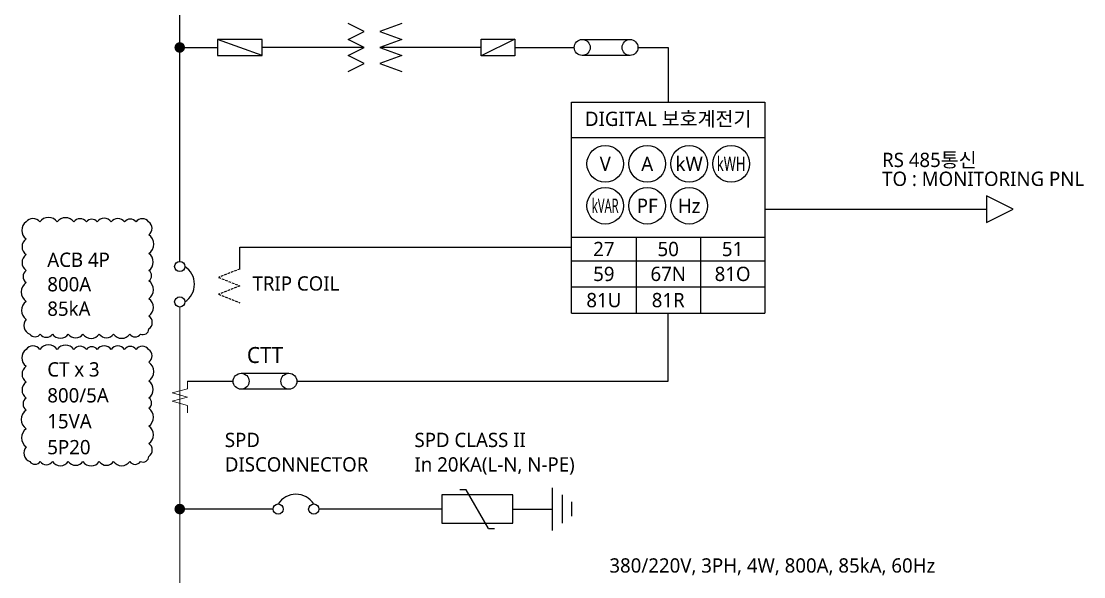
# Model space of a CAD drawing. Header units: millimetres. Extents: x 10297564 to 11610295, y -9287743 to -8409454.
# Drawn here: x 10407544 to 10429829, y -8775485 to -8763826 of the extents above; entities that cross this region are included whole.
import ezdxf
from ezdxf.enums import TextEntityAlignment as Align
from ezdxf.lldxf.tags import DXFTag

# ---------------------------------------------------------------- set-up
doc = ezdxf.new("R2010")
doc.units = ezdxf.units.MM
doc.header["$LTSCALE"] = 100
doc.linetypes.add('DASHED', pattern=[0.75, 0.5, -0.25])
for name, color, linetype in [('1', 1, 'CENTER2'), ('2', 7, 'Continuous'), ('4', 4, 'Continuous'), ('7', 7, 'Continuous'), ('E-TEXT', 7, 'Continuous'), ('E_Line', 3, 'Continuous'), ('E_SYM', 1, 'Continuous'), ('LINE', 2, 'Continuous')]:
    doc.layers.add(name, color=color, linetype=linetype)
doc.layers.add('250725 수정사항', color=21, linetype='Continuous', plot=False)
doc.layers.add('solar', color=7, linetype='Continuous', true_color=0x15299e)
doc.styles.add('MG', font='malgun.ttf')
tags = doc.linetypes.add('CENTER2', pattern=[1.125, 0.75, -0.125, 0.125, -0.125]).pattern_tags.tags
tags[10:11] = [DXFTag(74, 4), DXFTag(75, 0), DXFTag(340, '0'), DXFTag(46, 1.0), DXFTag(50, 0.0), DXFTag(44, 0.0), DXFTag(45, 0.0)]
tags[8:9] = [DXFTag(74, 4), DXFTag(75, 0), DXFTag(340, '0'), DXFTag(46, 1.0), DXFTag(50, 0.0), DXFTag(44, 0.0), DXFTag(45, 0.0)]
tags[6:7] = [DXFTag(74, 4), DXFTag(75, 0), DXFTag(340, '0'), DXFTag(46, 1.0), DXFTag(50, 0.0), DXFTag(44, 0.0), DXFTag(45, 0.0)]
tags[4:5] = [DXFTag(74, 4), DXFTag(75, 0), DXFTag(340, '0'), DXFTag(46, 1.0), DXFTag(50, 0.0), DXFTag(44, 0.0), DXFTag(45, 0.0)]

# ---------------------------------------------------------------- blocks, each defined once
blk = doc.blocks.new('116H')
at = {"color": 6}
for p, q in [((-1.5, 3), (1.5, 3)), ((0, 0), (-1.5, 3)), ((1.5, 3), (0, 0))]:
    blk.add_line(p, q, dxfattribs=at)

msp = doc.modelspace()

# ---------------------------------------------------------------- linework, layer by layer
at = {"color": 0}
for p, q in [((10419088.2, -8769953.3), (10419088.2, -8765525.8)), ((10419088.2, -8765525.8), (10423138.2, -8765525.8)), ((10423138.2, -8765525.8), (10423138.2, -8769953.3)), ((10419088.2, -8766268.3), (10423138.2, -8766268.3))]:
    msp.add_line(p, q, dxfattribs=at)
at = {"linetype": 'ByBlock', "ltscale": 1.8}
for p, q in [((10419088.2, -8768358.3), (10423138.2, -8768358.3)), ((10420438.2, -8768358.3), (10420438.2, -8769953.3)), ((10421788.2, -8768358.3), (10421788.2, -8769953.3)), ((10419088.2, -8768853.3), (10423138.2, -8768853.3)), ((10419088.2, -8769403.3), (10423138.2, -8769403.3)), ((10419088.2, -8769953.3), (10423138.2, -8769953.3))]:
    msp.add_line(p, q, dxfattribs=at)
at = {"color": 3, "linetype": 'DASHED'}
for p, q in [((10412126.8, -8769026), (10411684, -8769203.1)), ((10411684, -8769203.1), (10412126.8, -8769380.2)), ((10412126.8, -8769380.2), (10411684, -8769557.3)), ((10411684, -8769557.3), (10412126.8, -8769734.4))]:
    msp.add_line(p, q, dxfattribs=at)
for p, q in [((10411027.7, -8771382.5), (10411988.8, -8771382.5)), ((10412826.4, -8774064), (10410868.4, -8774064)), ((10416362.9, -8774064), (10413785.5, -8774064))]:
    msp.add_line(p, q)
for points in [[(10410868.3, -8764376.2), (10411660.2, -8764376.2)], [(10420479.4, -8764376.2), (10421113.2, -8764376.2), (10421113.2, -8765525.8)], [(10413325.2, -8771382.5), (10421113.2, -8771382.5), (10421113.2, -8769953.3)]]:
    msp.add_lwpolyline(points)
at = {"color": 2}
for centre in [(10410868.4, -8768972.4), (10410868.4, -8769717.9), (10412933.2, -8774064), (10413678.7, -8774064)]:
    msp.add_circle(centre, 106.8, dxfattribs=at)
for centre, start, end in [((10410735.6, -8769345.2), 302.83304, 57.16696), ((10413305.9, -8774196.9), 32.83304, 147.16696)]:
    msp.add_arc(centre, 442, start, end, dxfattribs=at)
at = {"layer": '1', "color": 0, "linetype": 'Continuous'}
for centre in [(10419310, -8764376.2), (10420312.3, -8764376.2), (10412155.9, -8771382.5), (10413158.2, -8771382.5)]:
    msp.add_circle(centre, 167.1, dxfattribs=at)
at = {"layer": '2', "color": 0, "linetype": 'Continuous'}
msp.add_line((10417191.2, -8764376.2), (10415068, -8764376.2), dxfattribs=at)
at = {"layer": '2', "color": 2}
for centre, radius in [((10410868.3, -8764376.2), 92.2), ((10410868.3, -8764376.2), 36.9), ((10410868.4, -8774064), 92.2), ((10410868.4, -8774064), 36.9)]:
    msp.add_circle(centre, radius, dxfattribs=at)
at = {"layer": '250725 수정사항'}
for points in [[(10407647, -8768039.3, 0.5205671), (10407647, -8768392, 0.5205671), (10407647, -8768724.5, 0.5205671), (10407647, -8769058.5, 0.5205671), (10407647, -8769310.7, 0.5205671), (10407647, -8769705.7, 0.5205671), (10407647, -8770083.4, 0.5205671), (10407725, -8770392.1, 0.5205671), (10407943.6, -8770392.1, 0.5205671), (10408197, -8770392.1, 0.5205671), (10408531.5, -8770392.1, 0.5205671), (10408836.5, -8770392.1, 0.5205671), (10409180.4, -8770392.1, 0.5205671), (10409480.3, -8770392.1, 0.5205671), (10409819.3, -8770392.1, 0.5205671), (10410044.4, -8770392.1, 0.5205671), (10410221.1, -8770284.6, 0.5205671), (10410221.1, -8770013, 0.5205671), (10410221.1, -8769648.6, 0.5205671), (10410221.1, -8769274, 0.5205671), (10410221.1, -8769057, 0.5205671), (10410221.1, -8768702.5, 0.5205671), (10410221.1, -8768307.4, 0.5205671), (10410216.4, -8768039.3, 0.5205671), (10409951.6, -8768039.3, 0.5205671), (10409711.3, -8768039.3, 0.5205671), (10409430.6, -8768039.3, 0.5205671), (10409133.9, -8768039.3, 0.5205671), (10408911, -8768039.3, 0.5205671), (10408646.4, -8768039.3, 0.5205671), (10408298.4, -8768039.3, 0.5205671), (10407932.4, -8768039.3, 0.5205671)], [(10407647, -8770714, 0.5205671), (10407647, -8771066.7, 0.5205671), (10407647, -8771399.2, 0.5205671), (10407647, -8771733.2, 0.5205671), (10407647, -8771985.5, 0.5205671), (10407647, -8772380.4, 0.5205671), (10407647, -8772758.1, 0.5205671), (10407725, -8773066.8, 0.5205671), (10407943.6, -8773066.8, 0.5205671), (10408197, -8773066.8, 0.5205671), (10408531.5, -8773066.8, 0.5205671), (10408836.5, -8773066.8, 0.5205671), (10409180.4, -8773066.8, 0.5205671), (10409480.3, -8773066.8, 0.5205671), (10409819.3, -8773066.8, 0.5205671), (10410044.4, -8773066.8, 0.5205671), (10410221.1, -8772959.4, 0.5205671), (10410221.1, -8772687.7, 0.5205671), (10410221.1, -8772323.4, 0.5205671), (10410221.1, -8771948.8, 0.5205671), (10410221.1, -8771731.7, 0.5205671), (10410221.1, -8771377.2, 0.5205671), (10410221.1, -8770982.1, 0.5205671), (10410216.4, -8770714, 0.5205671), (10409951.6, -8770714, 0.5205671), (10409711.3, -8770714, 0.5205671), (10409430.6, -8770714, 0.5205671), (10409133.9, -8770714, 0.5205671), (10408911, -8770714, 0.5205671), (10408646.4, -8770714, 0.5205671), (10408298.4, -8770714, 0.5205671), (10407932.4, -8770714, 0.5205671)]]:
    msp.add_lwpolyline(points, format="xyb", close=True, dxfattribs=at)
at = {"layer": '4', "linetype": 'ByBlock', "ltscale": 1.8}
msp.add_line((10410868.4, -8768865.6), (10410870.4, -8755445), dxfattribs=at)
at = {"layer": '4', "lineweight": 18}
msp.add_line((10410868.4, -8775647.4), (10410868.4, -8769824.7), dxfattribs=at)
at = {"layer": '7', "lineweight": 18}
for p, q in [((10411027.7, -8771540.5), (10411027.7, -8771382.5)), ((10411027.7, -8771540.5), (10410708.7, -8771628)), ((10411027.7, -8771715.5), (10410708.7, -8771628)), ((10411027.7, -8771715.5), (10410708.7, -8771803)), ((10411027.7, -8771890.6), (10410708.7, -8771803)), ((10411027.7, -8771896.8), (10411027.7, -8772044))]:
    msp.add_line(p, q, dxfattribs=at)
at = {"layer": '7', "color": 2, "linetype": 'Continuous', "const_width": 110.3}
for points in [[(10410923.5, -8764376.2, -1), (10410813.2, -8764376.2, -1)], [(10410923.6, -8774064, -1), (10410813.3, -8774064, -1)]]:
    msp.add_lwpolyline(points, format="xyb", close=True, dxfattribs=at)
at = {"layer": '7', "color": 2}
msp.add_circle((10410868.3, -8764376.2), 62, dxfattribs=at)
at = {"layer": 'E-TEXT', "color": 0}
for p, q in [((10412594.4, -8764544.5), (10411660.2, -8764207.9)), ((10411660.2, -8764207.9), (10411660.2, -8764544.5)), ((10412594.4, -8764207.9), (10411660.2, -8764207.9)), ((10412594.4, -8764544.5), (10412594.4, -8764207.9)), ((10411660.2, -8764544.5), (10412594.4, -8764544.5)), ((10423138.2, -8767772.9), (10427788.4, -8767772.9))]:
    msp.add_line(p, q, dxfattribs=at)
at = {"layer": 'E-TEXT', "color": 0, "linetype": 'Continuous', "ltscale": 3.5}
for p, q in [((10417191.2, -8764552.8), (10417191.2, -8764199.6)), ((10417897.5, -8764199.6), (10417191.2, -8764552.8)), ((10417191.2, -8764199.6), (10417897.5, -8764199.6)), ((10417897.5, -8764199.6), (10417897.5, -8764552.8)), ((10417897.5, -8764552.8), (10417191.2, -8764552.8))]:
    msp.add_line(p, q, dxfattribs=at)
at = {"layer": 'E-TEXT', "color": 0, "linetype": 'Continuous'}
for p, q in [((10419310, -8764209), (10420313.3, -8764209)), ((10414733.6, -8764376.2), (10412594.4, -8764376.2)), ((10420313.3, -8764543.4), (10419310, -8764543.4)), ((10412155.9, -8771215.3), (10413159.2, -8771215.3)), ((10413159.2, -8771549.8), (10412155.9, -8771549.8))]:
    msp.add_line(p, q, dxfattribs=at)
for points in [[(10414399.1, -8764877.9), (10414733.6, -8764710.6), (10414399.1, -8764543.4), (10414733.6, -8764376.2), (10414399.1, -8764209), (10414733.6, -8764041.8), (10414399.1, -8763874.5)], [(10415524.7, -8763874.5), (10415068, -8764041.8), (10415524.7, -8764209), (10415068, -8764376.2), (10415524.7, -8764543.4), (10415068, -8764710.6), (10415524.7, -8764877.9)]]:
    msp.add_lwpolyline(points, dxfattribs=at)
at = {"layer": 'E_Line', "color": 0, "linetype": 'ByBlock'}
msp.add_line((10417897.5, -8764376.2), (10419143, -8764376.2), dxfattribs=at)
at = {"layer": 'E_SYM'}
for centre in [(10419793.2, -8766818.3), (10420673.2, -8766818.3), (10421553.2, -8766818.3), (10422433.2, -8766818.3), (10419793.2, -8767698.3), (10420673.2, -8767698.3), (10421553.2, -8767698.3)]:
    msp.add_circle(centre, 385, dxfattribs=at)
at = {"layer": 'LINE'}
msp.add_lwpolyline([(10412126.8, -8769026), (10412126.8, -8768567.4), (10419088.2, -8768567.4)], dxfattribs=at)
at = {"layer": 'solar', "color": 2}
for p, q in [((10416873.7, -8773658.4), (10416742.4, -8773658.4)), ((10417342.1, -8774469.7), (10416873.7, -8773658.4)), ((10418687.3, -8774511), (10418687.3, -8773617)), ((10418889.6, -8773766), (10418889.6, -8774362)), ((10417852.9, -8774064), (10418687.3, -8774064)), ((10419092, -8774213), (10419092, -8773915)), ((10417342.1, -8774469.7), (10417473.5, -8774469.7))]:
    msp.add_line(p, q, dxfattribs=at)
msp.add_lwpolyline([(10416362.9, -8774362), (10417852.9, -8774362), (10417852.9, -8773766), (10416362.9, -8773766)], close=True, dxfattribs=at)

# ---------------------------------------------------------------- block references
at = {"layer": 'E-TEXT', "color": 0, "xscale": -186.9284985452245, "yscale": 186.9284985452245, "zscale": 186.9284985452245, "rotation": 89.99999999999977}
msp.add_blockref('116H', (10428349.2, -8767772.9), dxfattribs=at)

# ---------------------------------------------------------------- texts
at = {"style": 'MG'}
for s, p in [('DIGITAL 보호계전기', (10421113.2, -8765874.3)), ('V', (10419793.2, -8766818.3)), ('A', (10420673.2, -8766818.3)), ('kW', (10421553.2, -8766818.3)), ('PF', (10420673.2, -8767698.3)), ('Hz', (10421553.2, -8767698.3)), ('27', (10419763.2, -8768605.8)), ('50', (10421113.2, -8768605.8)), ('51', (10422463.2, -8768605.8)), ('59', (10419763.2, -8769128.3)), ('67N', (10421113.2, -8769128.3)), ('81O', (10422463.2, -8769128.3)), ('81U', (10419763.2, -8769678.3)), ('81R', (10421113.2, -8769678.3))]:
    msp.add_text(s, height=300, dxfattribs=at).set_placement(p, align=Align.MIDDLE_CENTER)
for s, width, p in [('kWH', 0.7, (10422433.2, -8766818.3)), ('kVAR', 0.6, (10419793.2, -8767698.3))]:
    msp.add_text(s, height=300, dxfattribs=dict(at, width=width)).set_placement(p, align=Align.MIDDLE_CENTER)
at = {"layer": 'E-TEXT', "linetype": 'Continuous', "style": 'MG'}
for s, p in [('RS 485통신', (10425600, -8766885.9)), ('TO : MONITORING PNL', (10425600, -8767282.7))]:
    msp.add_text(s, height=300, dxfattribs=at).set_placement(p)
at = {"layer": 'E-TEXT', "style": 'MG'}
for s, p in [('ACB 4P', (10408090.5, -8768831.6)), ('800A', (10408090.5, -8769345.2)), ('85kA', (10408090.5, -8769858.7)), ('SPD', (10411814.8, -8772613.1)), ('SPD CLASS II', (10415792.2, -8772613.1)), ('DISCONNECTOR', (10411814.8, -8773126.6)), ('In 20KA(L-N, N-PE)', (10415792.2, -8773126.6))]:
    msp.add_text(s, height=300, dxfattribs=at).set_placement(p, align=Align.MIDDLE_LEFT)
for s, p in [('TRIP COIL', (10412395.5, -8769479.5)), ('CT x 3', (10408090.5, -8771282.9)), ('800/5A', (10408090.5, -8771826.9)), ('15VA', (10408090.5, -8772370.9)), ('5P20', (10408090.5, -8772914.9)), ('380/220V, 3PH, 4W, 800A, 85kA, 60Hz', (10419879.9, -8775397.7))]:
    msp.add_text(s, height=300, dxfattribs=at).set_placement(p)
at = {"layer": 'E-TEXT', "linetype": 'ByBlock', "style": 'MG'}
msp.add_text('CTT', height=335.46, dxfattribs=at).set_placement((10412657.5, -8770830.9), align=Align.MIDDLE_CENTER)

doc.saveas('drawing.dxf')
